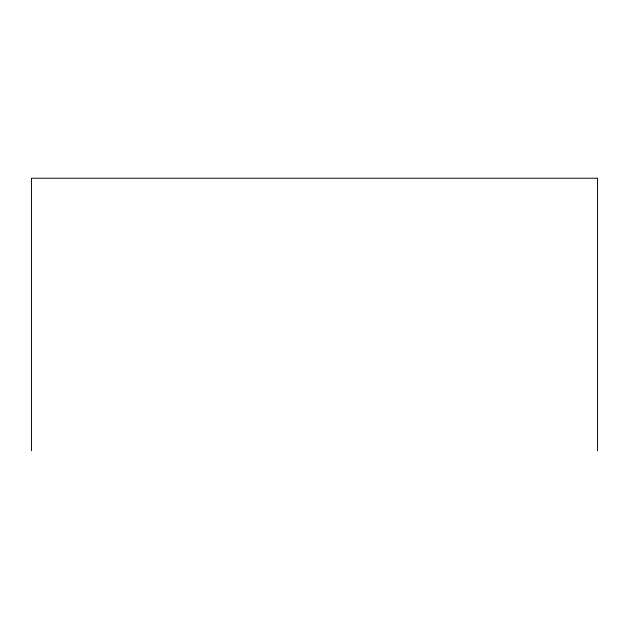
<?xml version="1.0" encoding="UTF-8"?>
<svg xmlns="http://www.w3.org/2000/svg" width="629" height="629" viewBox="0 0 629 629"><rect width="100%" height="100%" fill="white"/><g stroke="black" fill="none" stroke-linecap="round" stroke-linejoin="round"><path stroke-width="0.94" d="M597.55 450.765L597.55 178.235L31.45 178.235L31.45 450.765"/></g></svg>
